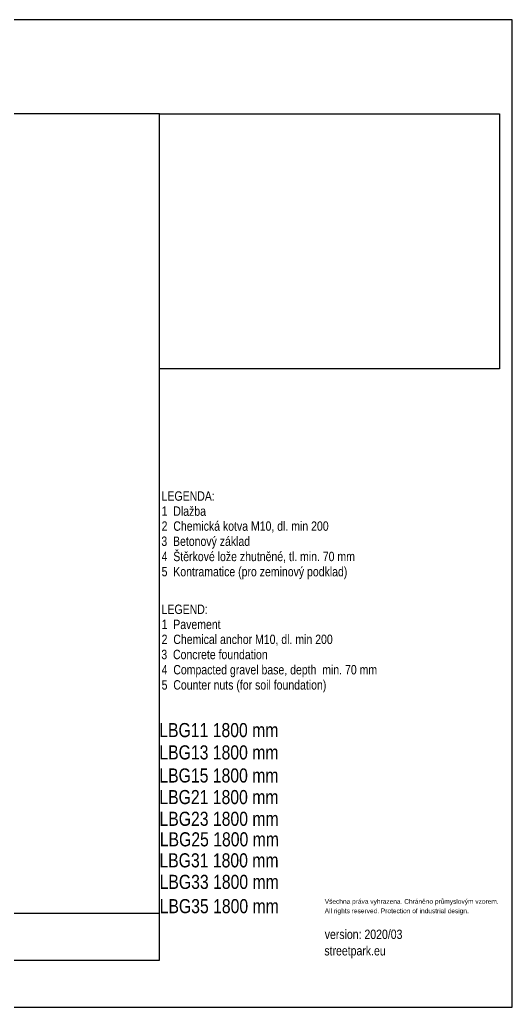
# Model space of a CAD drawing. Header units: millimetres. Extents: x 22162 to 28102, y 3160 to 7360.
# Drawn here: x 26007 to 28102, y 3160 to 7360 of the extents above; entities that cross this region are included whole.
import ezdxf

# ---------------------------------------------------------------- set-up
doc = ezdxf.new("R2010")
doc.units = ezdxf.units.MM
doc.header["$LTSCALE"] = 0.3
doc.layers.add('Nekreslit', color=6, linetype='Continuous', plot=False)
doc.styles.add('SEACAD_Arial', font='arial.ttf', dxfattribs={"width": 0.8})
picture_1 = doc.add_image_def('image1.jpg', size_in_pixel=(800, 600))

msp = doc.modelspace()

# ---------------------------------------------------------------- linework, layer by layer
at = {"layer": 'Nekreslit'}
msp.add_line((22562.1, 3559.6), (26602.1, 3559.6), dxfattribs=at)
for points in [[(22162.1, 3159.6), (28102.1, 3159.6), (28102.1, 7359.6), (22162.1, 7359.6)], [(22562.1, 3359.6), (26602.1, 3359.6), (26602.1, 6959.6), (22562.1, 6959.6)]]:
    msp.add_lwpolyline(points, close=True, dxfattribs=at)

# ---------------------------------------------------------------- texts
at = {"style": 'SEACAD_Arial', "width": 0.8}
for s, height, p in [('LEGENDA:', 40, (26610.5, 5313.9)), ('1  Dlažba', 40, (26610.5, 5249.7)), ('2  Chemická kotva M10, dl. min 200', 40, (26610.5, 5186.1)), ('3  Betonový základ', 40, (26609.3, 5121.6)), ('4  Štěrkové lože zhutněné, tl. min. 70 mm', 40, (26610.5, 5056.9)), ('5  Kontramatice (pro zeminový podklad)', 40, (26610.5, 4992.3)), ('LEGEND:', 40, (26610.5, 4832.2)), ('1  Pavement', 40, (26610.5, 4768)), ('2  Chemical anchor M10, dl. min 200', 40, (26610.5, 4704.4)), ('3  Concrete foundation', 40, (26609.3, 4639.9)), ('4  Compacted gravel base, depth  min. 70 mm', 40, (26610.5, 4575.2)), ('5  Counter nuts (for soil foundation)', 40, (26610.5, 4510.6)), ('LBG11 1800 mm ', 60, (26600.4, 4308.4)), ('LBG13 1800 mm ', 60, (26600.8, 4213.5)), ('LBG15 1800 mm ', 60, (26600.8, 4115.4)), ('LBG21 1800 mm ', 60, (26600.8, 4023.5)), ('LBG23 1800 mm ', 60, (26601.4, 3931.1)), ('LBG25 1800 mm ', 60, (26602.6, 3843.8)), ('LBG31 1800 mm ', 60, (26601.1, 3754.4)), ('LBG33 1800 mm ', 60, (26601.9, 3662.8)), ('LBG35 1800 mm ', 60, (26602.1, 3559.6)), ('Všechna práva vyhrazena. Chráněno průmyslovým vzorem.', 20, (27304.4, 3599.6)), ('All rights reserved. Protection of industrial design.', 20, (27304.4, 3559.6)), ('version: 2020/03', 40, (27304.4, 3449.8)), ('streetpark.eu', 40, (27302.8, 3379.9))]:
    msp.add_text(s, height=height, dxfattribs=at).set_placement(p)

# ---------------------------------------------------------------- pictures from other files: only their frames are drawn
at = {"color": 7, "true_color": 0xffffff}
image = msp.add_image(picture_1, insert=(26602.1, 5874.8), size_in_units=(1446.3, 1084.7), dxfattribs=dict(at, brightness=40))
image.dxf.flags = 7

doc.saveas('drawing.dxf')
